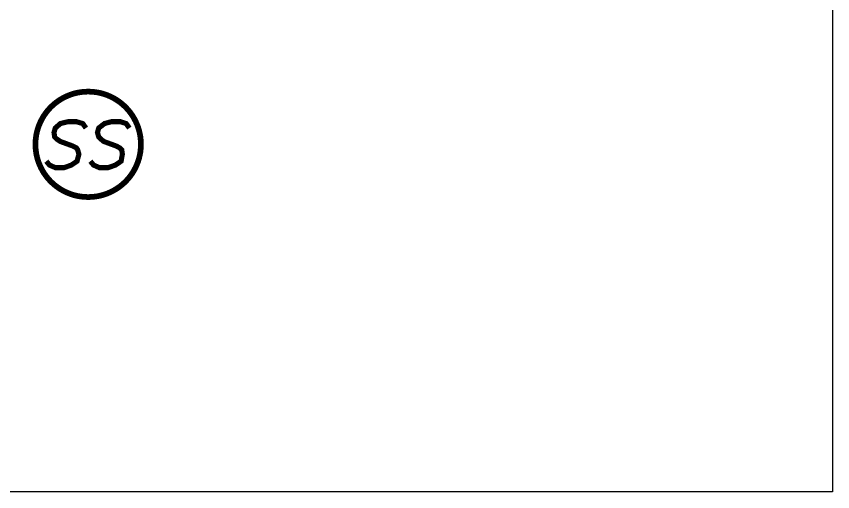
# Model space of a CAD drawing. Header units: inches. Extents: x -12627 to 89034, y -36671 to 6536.
# Drawn here: x 4118.1 to 4350.4, y 1429 to 1564.3 of the extents above; entities that cross this region are included whole.
import ezdxf

# ---------------------------------------------------------------- set-up
doc = ezdxf.new("R2010")
doc.units = ezdxf.units.IN
doc.header["$MEASUREMENT"] = 0
doc.set_wipeout_variables(frame=1)
doc.layers.add('24 (E) Sanitary Sewer', color=96, linetype='SAN_SEWER', true_color=0x007f00)
doc.styles.get("Standard").update_dxf_attribs({"font": 'arial.ttf'})
doc.linetypes.add('SAN_SEWER', pattern='A,0.5,-0.03,["SS",Standard,S=0.07,R=0,X=0.01,Y=-0.03],-0.18,0.3', length=1.01)

# ---------------------------------------------------------------- blocks, each defined once
blk = doc.blocks.new('MANHOLE - SEWER')
blk.add_wipeout([(-0.0926, -0.0003), (-0.0926, -0.0009), (-0.0926, -0.0014), (-0.0926, -0.002), (-0.0926, -0.0026), (-0.0925, -0.0031), (-0.0925, -0.0037), (-0.0925, -0.0043), (-0.0925, -0.0048), (-0.0924, -0.0054), (-0.0924, -0.006), (-0.0924, -0.0065), (-0.0923, -0.0071), (-0.0923, -0.0077), (-0.0922, -0.0082), (-0.0922, -0.0088), (-0.0921, -0.0094), (-0.0921, -0.0099), (-0.092, -0.0105), (-0.0919, -0.0111), (-0.0919, -0.0116), (-0.0918, -0.0122), (-0.0917, -0.0127), (-0.0916, -0.0133), (-0.0916, -0.0139), (-0.0915, -0.0144), (-0.0914, -0.015), (-0.0913, -0.0156), (-0.0912, -0.0161), (-0.0911, -0.0167), (-0.091, -0.0172), (-0.0909, -0.0178), (-0.0908, -0.0183), (-0.0907, -0.0189), (-0.0905, -0.0195), (-0.0904, -0.02), (-0.0903, -0.0206), (-0.0902, -0.0211), (-0.09, -0.0217), (-0.0899, -0.0222), (-0.0898, -0.0228), (-0.0896, -0.0233), (-0.0895, -0.0239), (-0.0893, -0.0244), (-0.0892, -0.025), (-0.089, -0.0255), (-0.0889, -0.0261), (-0.0887, -0.0266), (-0.0885, -0.0272), (-0.0884, -0.0277), (-0.0882, -0.0282), (-0.088, -0.0288), (-0.0878, -0.0293), (-0.0877, -0.0299), (-0.0875, -0.0304), (-0.0873, -0.0309), (-0.0871, -0.0315), (-0.0869, -0.032), (-0.0867, -0.0325), (-0.0865, -0.0331), (-0.0863, -0.0336), (-0.0861, -0.0341), (-0.0859, -0.0346), (-0.0857, -0.0352), (-0.0854, -0.0357), (-0.0852, -0.0362), (-0.085, -0.0367), (-0.0848, -0.0373), (-0.0845, -0.0378), (-0.0843, -0.0383), (-0.0841, -0.0388), (-0.0838, -0.0393), (-0.0836, -0.0398), (-0.0833, -0.0404), (-0.0831, -0.0409), (-0.0828, -0.0414), (-0.0826, -0.0419), (-0.0823, -0.0424), (-0.0821, -0.0429), (-0.0818, -0.0434), (-0.0815, -0.0439), (-0.0813, -0.0444), (-0.081, -0.0449), (-0.0807, -0.0454), (-0.0804, -0.0459), (-0.0801, -0.0464), (-0.0799, -0.0469), (-0.0796, -0.0474), (-0.0793, -0.0479), (-0.079, -0.0483), (-0.0787, -0.0488), (-0.0784, -0.0493), (-0.0781, -0.0498), (-0.0778, -0.0503), (-0.0775, -0.0507), (-0.0772, -0.0512), (-0.0768, -0.0517), (-0.0765, -0.0522), (-0.0762, -0.0526), (-0.0759, -0.0531), (-0.0755, -0.0536), (-0.0752, -0.054), (-0.0749, -0.0545), (-0.0745, -0.0549), (-0.0742, -0.0554), (-0.0739, -0.0558), (-0.0735, -0.0563), (-0.0732, -0.0567), (-0.0728, -0.0572), (-0.0725, -0.0576), (-0.0721, -0.0581), (-0.0718, -0.0585), (-0.0714, -0.059), (-0.071, -0.0594), (-0.0707, -0.0598), (-0.0703, -0.0603), (-0.0699, -0.0607), (-0.0696, -0.0611), (-0.0692, -0.0616), (-0.0688, -0.062), (-0.0684, -0.0624), (-0.068, -0.0628), (-0.0677, -0.0632), (-0.0673, -0.0636), (-0.0669, -0.0641), (-0.0665, -0.0645), (-0.0661, -0.0649), (-0.0657, -0.0653), (-0.0653, -0.0657), (-0.0649, -0.0661), (-0.0645, -0.0665), (-0.0641, -0.0669), (-0.0636, -0.0673), (-0.0632, -0.0677), (-0.0628, -0.068), (-0.0624, -0.0684), (-0.062, -0.0688), (-0.0616, -0.0692), (-0.0611, -0.0696), (-0.0607, -0.0699), (-0.0603, -0.0703), (-0.0598, -0.0707), (-0.0594, -0.071), (-0.059, -0.0714), (-0.0585, -0.0718), (-0.0581, -0.0721), (-0.0576, -0.0725), (-0.0572, -0.0728), (-0.0567, -0.0732), (-0.0563, -0.0735), (-0.0558, -0.0739), (-0.0554, -0.0742), (-0.0549, -0.0745), (-0.0545, -0.0749), (-0.054, -0.0752), (-0.0536, -0.0755), (-0.0531, -0.0759), (-0.0526, -0.0762), (-0.0522, -0.0765), (-0.0517, -0.0768), (-0.0512, -0.0772), (-0.0507, -0.0775), (-0.0503, -0.0778), (-0.0498, -0.0781), (-0.0493, -0.0784), (-0.0488, -0.0787), (-0.0483, -0.079), (-0.0479, -0.0793), (-0.0474, -0.0796), (-0.0469, -0.0799), (-0.0464, -0.0801), (-0.0459, -0.0804), (-0.0454, -0.0807), (-0.0449, -0.081), (-0.0444, -0.0813), (-0.0439, -0.0815), (-0.0434, -0.0818), (-0.0429, -0.0821), (-0.0424, -0.0823), (-0.0419, -0.0826), (-0.0414, -0.0828), (-0.0409, -0.0831), (-0.0404, -0.0833), (-0.0398, -0.0836), (-0.0393, -0.0838), (-0.0388, -0.0841), (-0.0383, -0.0843), (-0.0378, -0.0845), (-0.0373, -0.0848), (-0.0367, -0.085), (-0.0362, -0.0852), (-0.0357, -0.0854), (-0.0352, -0.0857), (-0.0346, -0.0859), (-0.0341, -0.0861), (-0.0336, -0.0863), (-0.0331, -0.0865), (-0.0325, -0.0867), (-0.032, -0.0869), (-0.0315, -0.0871), (-0.0309, -0.0873), (-0.0304, -0.0875), (-0.0299, -0.0877), (-0.0293, -0.0878), (-0.0288, -0.088), (-0.0282, -0.0882), (-0.0277, -0.0884), (-0.0272, -0.0885), (-0.0266, -0.0887), (-0.0261, -0.0889), (-0.0255, -0.089), (-0.025, -0.0892), (-0.0244, -0.0893), (-0.0239, -0.0895), (-0.0233, -0.0896), (-0.0228, -0.0898), (-0.0222, -0.0899), (-0.0217, -0.09), (-0.0211, -0.0902), (-0.0206, -0.0903), (-0.02, -0.0904), (-0.0195, -0.0905), (-0.0189, -0.0907), (-0.0183, -0.0908), (-0.0178, -0.0909), (-0.0172, -0.091), (-0.0167, -0.0911), (-0.0161, -0.0912), (-0.0156, -0.0913), (-0.015, -0.0914), (-0.0144, -0.0915), (-0.0139, -0.0916), (-0.0133, -0.0916), (-0.0127, -0.0917), (-0.0122, -0.0918), (-0.0116, -0.0919), (-0.0111, -0.0919), (-0.0105, -0.092), (-0.0099, -0.0921), (-0.0094, -0.0921), (-0.0088, -0.0922), (-0.0082, -0.0922), (-0.0077, -0.0923), (-0.0071, -0.0923), (-0.0065, -0.0924), (-0.006, -0.0924), (-0.0054, -0.0924), (-0.0048, -0.0925), (-0.0043, -0.0925), (-0.0037, -0.0925), (-0.0031, -0.0925), (-0.0026, -0.0926), (-0.002, -0.0926), (-0.0014, -0.0926), (-0.0009, -0.0926), (-0.0003, -0.0926), (0.0003, -0.0926), (0.0009, -0.0926), (0.0014, -0.0926), (0.002, -0.0926), (0.0026, -0.0926), (0.0031, -0.0925), (0.0037, -0.0925), (0.0043, -0.0925), (0.0048, -0.0925), (0.0054, -0.0924), (0.006, -0.0924), (0.0065, -0.0924), (0.0071, -0.0923), (0.0077, -0.0923), (0.0082, -0.0922), (0.0088, -0.0922), (0.0094, -0.0921), (0.0099, -0.0921), (0.0105, -0.092), (0.0111, -0.0919), (0.0116, -0.0919), (0.0122, -0.0918), (0.0127, -0.0917), (0.0133, -0.0916), (0.0139, -0.0916), (0.0144, -0.0915), (0.015, -0.0914), (0.0156, -0.0913), (0.0161, -0.0912), (0.0167, -0.0911), (0.0172, -0.091), (0.0178, -0.0909), (0.0183, -0.0908), (0.0189, -0.0907), (0.0195, -0.0905), (0.02, -0.0904), (0.0206, -0.0903), (0.0211, -0.0902), (0.0217, -0.09), (0.0222, -0.0899), (0.0228, -0.0898), (0.0233, -0.0896), (0.0239, -0.0895), (0.0244, -0.0893), (0.025, -0.0892), (0.0255, -0.089), (0.0261, -0.0889), (0.0266, -0.0887), (0.0272, -0.0885), (0.0277, -0.0884), (0.0282, -0.0882), (0.0288, -0.088), (0.0293, -0.0878), (0.0299, -0.0877), (0.0304, -0.0875), (0.0309, -0.0873), (0.0315, -0.0871), (0.032, -0.0869), (0.0325, -0.0867), (0.0331, -0.0865), (0.0336, -0.0863), (0.0341, -0.0861), (0.0346, -0.0859), (0.0352, -0.0857), (0.0357, -0.0854), (0.0362, -0.0852), (0.0367, -0.085), (0.0373, -0.0848), (0.0378, -0.0845), (0.0383, -0.0843), (0.0388, -0.0841), (0.0393, -0.0838), (0.0398, -0.0836), (0.0404, -0.0833), (0.0409, -0.0831), (0.0414, -0.0828), (0.0419, -0.0826), (0.0424, -0.0823), (0.0429, -0.0821), (0.0434, -0.0818), (0.0439, -0.0815), (0.0444, -0.0813), (0.0449, -0.081), (0.0454, -0.0807), (0.0459, -0.0804), (0.0464, -0.0801), (0.0469, -0.0799), (0.0474, -0.0796), (0.0479, -0.0793), (0.0483, -0.079), (0.0488, -0.0787), (0.0493, -0.0784), (0.0498, -0.0781), (0.0503, -0.0778), (0.0507, -0.0775), (0.0512, -0.0772), (0.0517, -0.0768), (0.0522, -0.0765), (0.0526, -0.0762), (0.0531, -0.0759), (0.0536, -0.0755), (0.054, -0.0752), (0.0545, -0.0749), (0.0549, -0.0745), (0.0554, -0.0742), (0.0558, -0.0739), (0.0563, -0.0735), (0.0567, -0.0732), (0.0572, -0.0728), (0.0576, -0.0725), (0.0581, -0.0721), (0.0585, -0.0718), (0.059, -0.0714), (0.0594, -0.071), (0.0598, -0.0707), (0.0603, -0.0703), (0.0607, -0.0699), (0.0611, -0.0696), (0.0616, -0.0692), (0.062, -0.0688), (0.0624, -0.0684), (0.0628, -0.068), (0.0632, -0.0677), (0.0636, -0.0673), (0.0641, -0.0669), (0.0645, -0.0665), (0.0649, -0.0661), (0.0653, -0.0657), (0.0657, -0.0653), (0.0661, -0.0649), (0.0665, -0.0645), (0.0669, -0.0641), (0.0673, -0.0636), (0.0677, -0.0632), (0.068, -0.0628), (0.0684, -0.0624), (0.0688, -0.062), (0.0692, -0.0616), (0.0696, -0.0611), (0.0699, -0.0607), (0.0703, -0.0603), (0.0707, -0.0598), (0.071, -0.0594), (0.0714, -0.059), (0.0718, -0.0585), (0.0721, -0.0581), (0.0725, -0.0576), (0.0728, -0.0572), (0.0732, -0.0567), (0.0735, -0.0563), (0.0739, -0.0558), (0.0742, -0.0554), (0.0745, -0.0549), (0.0749, -0.0545), (0.0752, -0.054), (0.0755, -0.0536), (0.0759, -0.0531), (0.0762, -0.0526), (0.0765, -0.0522), (0.0768, -0.0517), (0.0772, -0.0512), (0.0775, -0.0507), (0.0778, -0.0503), (0.0781, -0.0498), (0.0784, -0.0493), (0.0787, -0.0488), (0.079, -0.0483), (0.0793, -0.0479), (0.0796, -0.0474), (0.0799, -0.0469), (0.0801, -0.0464), (0.0804, -0.0459), (0.0807, -0.0454), (0.081, -0.0449), (0.0813, -0.0444), (0.0815, -0.0439), (0.0818, -0.0434), (0.0821, -0.0429), (0.0823, -0.0424), (0.0826, -0.0419), (0.0828, -0.0414), (0.0831, -0.0409), (0.0833, -0.0404), (0.0836, -0.0398), (0.0838, -0.0393), (0.0841, -0.0388), (0.0843, -0.0383), (0.0845, -0.0378), (0.0848, -0.0373), (0.085, -0.0367), (0.0852, -0.0362), (0.0854, -0.0357), (0.0857, -0.0352), (0.0859, -0.0346), (0.0861, -0.0341), (0.0863, -0.0336), (0.0865, -0.0331), (0.0867, -0.0325), (0.0869, -0.032), (0.0871, -0.0315), (0.0873, -0.0309), (0.0875, -0.0304), (0.0877, -0.0299), (0.0878, -0.0293), (0.088, -0.0288), (0.0882, -0.0282), (0.0884, -0.0277), (0.0885, -0.0272), (0.0887, -0.0266), (0.0889, -0.0261), (0.089, -0.0255), (0.0892, -0.025), (0.0893, -0.0244), (0.0895, -0.0239), (0.0896, -0.0233), (0.0898, -0.0228), (0.0899, -0.0222), (0.09, -0.0217), (0.0902, -0.0211), (0.0903, -0.0206), (0.0904, -0.02), (0.0905, -0.0195), (0.0907, -0.0189), (0.0908, -0.0183), (0.0909, -0.0178), (0.091, -0.0172), (0.0911, -0.0167), (0.0912, -0.0161), (0.0913, -0.0156), (0.0914, -0.015), (0.0915, -0.0144), (0.0916, -0.0139), (0.0916, -0.0133), (0.0917, -0.0127), (0.0918, -0.0122), (0.0919, -0.0116), (0.0919, -0.0111), (0.092, -0.0105), (0.0921, -0.0099), (0.0921, -0.0094), (0.0922, -0.0088), (0.0922, -0.0082), (0.0923, -0.0077), (0.0923, -0.0071), (0.0924, -0.0065), (0.0924, -0.006), (0.0924, -0.0054), (0.0925, -0.0048), (0.0925, -0.0043), (0.0925, -0.0037), (0.0925, -0.0031), (0.0926, -0.0026), (0.0926, -0.002), (0.0926, -0.0014), (0.0926, -0.0009), (0.0926, -0.0003), (0.0926, 0.0003), (0.0926, 0.0009), (0.0926, 0.0014), (0.0926, 0.002), (0.0926, 0.0026), (0.0925, 0.0031), (0.0925, 0.0037), (0.0925, 0.0043), (0.0925, 0.0048), (0.0924, 0.0054), (0.0924, 0.006), (0.0924, 0.0065), (0.0923, 0.0071), (0.0923, 0.0077), (0.0922, 0.0082), (0.0922, 0.0088), (0.0921, 0.0094), (0.0921, 0.0099), (0.092, 0.0105), (0.0919, 0.0111), (0.0919, 0.0116), (0.0918, 0.0122), (0.0917, 0.0127), (0.0916, 0.0133), (0.0916, 0.0139), (0.0915, 0.0144), (0.0914, 0.015), (0.0913, 0.0156), (0.0912, 0.0161), (0.0911, 0.0167), (0.091, 0.0172), (0.0909, 0.0178), (0.0908, 0.0183), (0.0907, 0.0189), (0.0905, 0.0195), (0.0904, 0.02), (0.0903, 0.0206), (0.0902, 0.0211), (0.09, 0.0217), (0.0899, 0.0222), (0.0898, 0.0228), (0.0896, 0.0233), (0.0895, 0.0239), (0.0893, 0.0244), (0.0892, 0.025), (0.089, 0.0255), (0.0889, 0.0261), (0.0887, 0.0266), (0.0885, 0.0272), (0.0884, 0.0277), (0.0882, 0.0282), (0.088, 0.0288), (0.0878, 0.0293), (0.0877, 0.0299), (0.0875, 0.0304), (0.0873, 0.0309), (0.0871, 0.0315), (0.0869, 0.032), (0.0867, 0.0325), (0.0865, 0.0331), (0.0863, 0.0336), (0.0861, 0.0341), (0.0859, 0.0346), (0.0857, 0.0352), (0.0854, 0.0357), (0.0852, 0.0362), (0.085, 0.0367), (0.0848, 0.0373), (0.0845, 0.0378), (0.0843, 0.0383), (0.0841, 0.0388), (0.0838, 0.0393), (0.0836, 0.0398), (0.0833, 0.0404), (0.0831, 0.0409), (0.0828, 0.0414), (0.0826, 0.0419), (0.0823, 0.0424), (0.0821, 0.0429), (0.0818, 0.0434), (0.0815, 0.0439), (0.0813, 0.0444), (0.081, 0.0449), (0.0807, 0.0454), (0.0804, 0.0459), (0.0801, 0.0464), (0.0799, 0.0469), (0.0796, 0.0474), (0.0793, 0.0479), (0.079, 0.0483), (0.0787, 0.0488), (0.0784, 0.0493), (0.0781, 0.0498), (0.0778, 0.0503), (0.0775, 0.0507), (0.0772, 0.0512), (0.0768, 0.0517), (0.0765, 0.0522), (0.0762, 0.0526), (0.0759, 0.0531), (0.0755, 0.0536), (0.0752, 0.054), (0.0749, 0.0545), (0.0745, 0.0549), (0.0742, 0.0554), (0.0739, 0.0558), (0.0735, 0.0563), (0.0732, 0.0567), (0.0728, 0.0572), (0.0725, 0.0576), (0.0721, 0.0581), (0.0718, 0.0585), (0.0714, 0.059), (0.071, 0.0594), (0.0707, 0.0598), (0.0703, 0.0603), (0.0699, 0.0607), (0.0696, 0.0611), (0.0692, 0.0616), (0.0688, 0.062), (0.0684, 0.0624), (0.068, 0.0628), (0.0677, 0.0632), (0.0673, 0.0636), (0.0669, 0.0641), (0.0665, 0.0645), (0.0661, 0.0649), (0.0657, 0.0653), (0.0653, 0.0657), (0.0649, 0.0661), (0.0645, 0.0665), (0.0641, 0.0669), (0.0636, 0.0673), (0.0632, 0.0677), (0.0628, 0.068), (0.0624, 0.0684), (0.062, 0.0688), (0.0616, 0.0692), (0.0611, 0.0696), (0.0607, 0.0699), (0.0603, 0.0703), (0.0598, 0.0707), (0.0594, 0.071), (0.059, 0.0714), (0.0585, 0.0718), (0.0581, 0.0721), (0.0576, 0.0725), (0.0572, 0.0728), (0.0567, 0.0732), (0.0563, 0.0735), (0.0558, 0.0739), (0.0554, 0.0742), (0.0549, 0.0745), (0.0545, 0.0749), (0.054, 0.0752), (0.0536, 0.0755), (0.0531, 0.0759), (0.0526, 0.0762), (0.0522, 0.0765), (0.0517, 0.0768), (0.0512, 0.0772), (0.0507, 0.0775), (0.0503, 0.0778), (0.0498, 0.0781), (0.0493, 0.0784), (0.0488, 0.0787), (0.0483, 0.079), (0.0479, 0.0793), (0.0474, 0.0796), (0.0469, 0.0799), (0.0464, 0.0801), (0.0459, 0.0804), (0.0454, 0.0807), (0.0449, 0.081), (0.0444, 0.0813), (0.0439, 0.0815), (0.0434, 0.0818), (0.0429, 0.0821), (0.0424, 0.0823), (0.0419, 0.0826), (0.0414, 0.0828), (0.0409, 0.0831), (0.0404, 0.0833), (0.0398, 0.0836), (0.0393, 0.0838), (0.0388, 0.0841), (0.0383, 0.0843), (0.0378, 0.0845), (0.0373, 0.0848), (0.0367, 0.085), (0.0362, 0.0852), (0.0357, 0.0854), (0.0352, 0.0857), (0.0346, 0.0859), (0.0341, 0.0861), (0.0336, 0.0863), (0.0331, 0.0865), (0.0325, 0.0867), (0.032, 0.0869), (0.0315, 0.0871), (0.0309, 0.0873), (0.0304, 0.0875), (0.0299, 0.0877), (0.0293, 0.0878), (0.0288, 0.088), (0.0282, 0.0882), (0.0277, 0.0884), (0.0272, 0.0885), (0.0266, 0.0887), (0.0261, 0.0889), (0.0255, 0.089), (0.025, 0.0892), (0.0244, 0.0893), (0.0239, 0.0895), (0.0233, 0.0896), (0.0228, 0.0898), (0.0222, 0.0899), (0.0217, 0.09), (0.0211, 0.0902), (0.0206, 0.0903), (0.02, 0.0904), (0.0195, 0.0905), (0.0189, 0.0907), (0.0183, 0.0908), (0.0178, 0.0909), (0.0172, 0.091), (0.0167, 0.0911), (0.0161, 0.0912), (0.0156, 0.0913), (0.015, 0.0914), (0.0144, 0.0915), (0.0139, 0.0916), (0.0133, 0.0916), (0.0127, 0.0917), (0.0122, 0.0918), (0.0116, 0.0919), (0.0111, 0.0919), (0.0105, 0.092), (0.0099, 0.0921), (0.0094, 0.0921), (0.0088, 0.0922), (0.0082, 0.0922), (0.0077, 0.0923), (0.0071, 0.0923), (0.0065, 0.0924), (0.006, 0.0924), (0.0054, 0.0924), (0.0048, 0.0925), (0.0043, 0.0925), (0.0037, 0.0925), (0.0031, 0.0925), (0.0026, 0.0926), (0.002, 0.0926), (0.0014, 0.0926), (0.0009, 0.0926), (0.0003, 0.0926), (-0.0003, 0.0926), (-0.0009, 0.0926), (-0.0014, 0.0926), (-0.002, 0.0926), (-0.0026, 0.0926), (-0.0031, 0.0925), (-0.0037, 0.0925), (-0.0043, 0.0925), (-0.0048, 0.0925), (-0.0054, 0.0924), (-0.006, 0.0924), (-0.0065, 0.0924), (-0.0071, 0.0923), (-0.0077, 0.0923), (-0.0082, 0.0922), (-0.0088, 0.0922), (-0.0094, 0.0921), (-0.0099, 0.0921), (-0.0105, 0.092), (-0.0111, 0.0919), (-0.0116, 0.0919), (-0.0122, 0.0918), (-0.0127, 0.0917), (-0.0133, 0.0916), (-0.0139, 0.0916), (-0.0144, 0.0915), (-0.015, 0.0914), (-0.0156, 0.0913), (-0.0161, 0.0912), (-0.0167, 0.0911), (-0.0172, 0.091), (-0.0178, 0.0909), (-0.0183, 0.0908), (-0.0189, 0.0907), (-0.0195, 0.0905), (-0.02, 0.0904), (-0.0206, 0.0903), (-0.0211, 0.0902), (-0.0217, 0.09), (-0.0222, 0.0899), (-0.0228, 0.0898), (-0.0233, 0.0896), (-0.0239, 0.0895), (-0.0244, 0.0893), (-0.025, 0.0892), (-0.0255, 0.089), (-0.0261, 0.0889), (-0.0266, 0.0887), (-0.0272, 0.0885), (-0.0277, 0.0884), (-0.0282, 0.0882), (-0.0288, 0.088), (-0.0293, 0.0878), (-0.0299, 0.0877), (-0.0304, 0.0875), (-0.0309, 0.0873), (-0.0315, 0.0871), (-0.032, 0.0869), (-0.0325, 0.0867), (-0.0331, 0.0865), (-0.0336, 0.0863), (-0.0341, 0.0861), (-0.0346, 0.0859), (-0.0352, 0.0857), (-0.0357, 0.0854), (-0.0362, 0.0852), (-0.0367, 0.085), (-0.0373, 0.0848), (-0.0378, 0.0845), (-0.0383, 0.0843), (-0.0388, 0.0841), (-0.0393, 0.0838), (-0.0398, 0.0836), (-0.0404, 0.0833), (-0.0409, 0.0831), (-0.0414, 0.0828), (-0.0419, 0.0826), (-0.0424, 0.0823), (-0.0429, 0.0821), (-0.0434, 0.0818), (-0.0439, 0.0815), (-0.0444, 0.0813), (-0.0449, 0.081), (-0.0454, 0.0807), (-0.0459, 0.0804), (-0.0464, 0.0801), (-0.0469, 0.0799), (-0.0474, 0.0796), (-0.0479, 0.0793), (-0.0483, 0.079), (-0.0488, 0.0787), (-0.0493, 0.0784), (-0.0498, 0.0781), (-0.0503, 0.0778), (-0.0507, 0.0775), (-0.0512, 0.0772), (-0.0517, 0.0768), (-0.0522, 0.0765), (-0.0526, 0.0762), (-0.0531, 0.0759), (-0.0536, 0.0755), (-0.054, 0.0752), (-0.0545, 0.0749), (-0.0549, 0.0745), (-0.0554, 0.0742), (-0.0558, 0.0739), (-0.0563, 0.0735), (-0.0567, 0.0732), (-0.0572, 0.0728), (-0.0576, 0.0725), (-0.0581, 0.0721), (-0.0585, 0.0718), (-0.059, 0.0714), (-0.0594, 0.071), (-0.0598, 0.0707), (-0.0603, 0.0703), (-0.0607, 0.0699), (-0.0611, 0.0696), (-0.0616, 0.0692), (-0.062, 0.0688), (-0.0624, 0.0684), (-0.0628, 0.068), (-0.0632, 0.0677), (-0.0636, 0.0673), (-0.0641, 0.0669), (-0.0645, 0.0665), (-0.0649, 0.0661), (-0.0653, 0.0657), (-0.0657, 0.0653), (-0.0661, 0.0649), (-0.0665, 0.0645), (-0.0669, 0.0641), (-0.0673, 0.0636), (-0.0677, 0.0632), (-0.068, 0.0628), (-0.0684, 0.0624), (-0.0688, 0.062), (-0.0692, 0.0616), (-0.0696, 0.0611), (-0.0699, 0.0607), (-0.0703, 0.0603), (-0.0707, 0.0598), (-0.071, 0.0594), (-0.0714, 0.059), (-0.0718, 0.0585), (-0.0721, 0.0581), (-0.0725, 0.0576), (-0.0728, 0.0572), (-0.0732, 0.0567), (-0.0735, 0.0563), (-0.0739, 0.0558), (-0.0742, 0.0554), (-0.0745, 0.0549), (-0.0749, 0.0545), (-0.0752, 0.054), (-0.0755, 0.0536), (-0.0759, 0.0531), (-0.0762, 0.0526), (-0.0765, 0.0522), (-0.0768, 0.0517), (-0.0772, 0.0512), (-0.0775, 0.0507), (-0.0778, 0.0503), (-0.0781, 0.0498), (-0.0784, 0.0493), (-0.0787, 0.0488), (-0.079, 0.0483), (-0.0793, 0.0479), (-0.0796, 0.0474), (-0.0799, 0.0469), (-0.0801, 0.0464), (-0.0804, 0.0459), (-0.0807, 0.0454), (-0.081, 0.0449), (-0.0813, 0.0444), (-0.0815, 0.0439), (-0.0818, 0.0434), (-0.0821, 0.0429), (-0.0823, 0.0424), (-0.0826, 0.0419), (-0.0828, 0.0414), (-0.0831, 0.0409), (-0.0833, 0.0404), (-0.0836, 0.0398), (-0.0838, 0.0393), (-0.0841, 0.0388), (-0.0843, 0.0383), (-0.0845, 0.0378), (-0.0848, 0.0373), (-0.085, 0.0367), (-0.0852, 0.0362), (-0.0854, 0.0357), (-0.0857, 0.0352), (-0.0859, 0.0346), (-0.0861, 0.0341), (-0.0863, 0.0336), (-0.0865, 0.0331), (-0.0867, 0.0325), (-0.0869, 0.032), (-0.0871, 0.0315), (-0.0873, 0.0309), (-0.0875, 0.0304), (-0.0877, 0.0299), (-0.0878, 0.0293), (-0.088, 0.0288), (-0.0882, 0.0282), (-0.0884, 0.0277), (-0.0885, 0.0272), (-0.0887, 0.0266), (-0.0889, 0.0261), (-0.089, 0.0255), (-0.0892, 0.025), (-0.0893, 0.0244), (-0.0895, 0.0239), (-0.0896, 0.0233), (-0.0898, 0.0228), (-0.0899, 0.0222), (-0.09, 0.0217), (-0.0902, 0.0211), (-0.0903, 0.0206), (-0.0904, 0.02), (-0.0905, 0.0195), (-0.0907, 0.0189), (-0.0908, 0.0183), (-0.0909, 0.0178), (-0.091, 0.0172), (-0.0911, 0.0167), (-0.0912, 0.0161), (-0.0913, 0.0156), (-0.0914, 0.015), (-0.0915, 0.0144), (-0.0916, 0.0139), (-0.0916, 0.0133), (-0.0917, 0.0127), (-0.0918, 0.0122), (-0.0919, 0.0116), (-0.0919, 0.0111), (-0.092, 0.0105), (-0.0921, 0.0099), (-0.0921, 0.0094), (-0.0922, 0.0088), (-0.0922, 0.0082), (-0.0923, 0.0077), (-0.0923, 0.0071), (-0.0924, 0.0065), (-0.0924, 0.006), (-0.0924, 0.0054), (-0.0925, 0.0048), (-0.0925, 0.0043), (-0.0925, 0.0037), (-0.0925, 0.0031), (-0.0926, 0.0026), (-0.0926, 0.002), (-0.0926, 0.0014), (-0.0926, 0.0009), (-0.0926, 0.0003)])
at = {"const_width": 0.01}
blk.add_lwpolyline([(-0.0926, -0.0003), (-0.0926, -0.0009), (-0.0926, -0.0014), (-0.0926, -0.002), (-0.0926, -0.0026), (-0.0925, -0.0031), (-0.0925, -0.0037), (-0.0925, -0.0043), (-0.0925, -0.0048), (-0.0924, -0.0054), (-0.0924, -0.006), (-0.0924, -0.0065), (-0.0923, -0.0071), (-0.0923, -0.0077), (-0.0922, -0.0082), (-0.0922, -0.0088), (-0.0921, -0.0094), (-0.0921, -0.0099), (-0.092, -0.0105), (-0.0919, -0.0111), (-0.0919, -0.0116), (-0.0918, -0.0122), (-0.0917, -0.0127), (-0.0916, -0.0133), (-0.0916, -0.0139), (-0.0915, -0.0144), (-0.0914, -0.015), (-0.0913, -0.0156), (-0.0912, -0.0161), (-0.0911, -0.0167), (-0.091, -0.0172), (-0.0909, -0.0178), (-0.0908, -0.0183), (-0.0907, -0.0189), (-0.0905, -0.0195), (-0.0904, -0.02), (-0.0903, -0.0206), (-0.0902, -0.0211), (-0.09, -0.0217), (-0.0899, -0.0222), (-0.0898, -0.0228), (-0.0896, -0.0233), (-0.0895, -0.0239), (-0.0893, -0.0244), (-0.0892, -0.025), (-0.089, -0.0255), (-0.0889, -0.0261), (-0.0887, -0.0266), (-0.0885, -0.0272), (-0.0884, -0.0277), (-0.0882, -0.0282), (-0.088, -0.0288), (-0.0878, -0.0293), (-0.0877, -0.0299), (-0.0875, -0.0304), (-0.0873, -0.0309), (-0.0871, -0.0315), (-0.0869, -0.032), (-0.0867, -0.0325), (-0.0865, -0.0331), (-0.0863, -0.0336), (-0.0861, -0.0341), (-0.0859, -0.0346), (-0.0857, -0.0352), (-0.0854, -0.0357), (-0.0852, -0.0362), (-0.085, -0.0367), (-0.0848, -0.0373), (-0.0845, -0.0378), (-0.0843, -0.0383), (-0.0841, -0.0388), (-0.0838, -0.0393), (-0.0836, -0.0398), (-0.0833, -0.0404), (-0.0831, -0.0409), (-0.0828, -0.0414), (-0.0826, -0.0419), (-0.0823, -0.0424), (-0.0821, -0.0429), (-0.0818, -0.0434), (-0.0815, -0.0439), (-0.0813, -0.0444), (-0.081, -0.0449), (-0.0807, -0.0454), (-0.0804, -0.0459), (-0.0801, -0.0464), (-0.0799, -0.0469), (-0.0796, -0.0474), (-0.0793, -0.0479), (-0.079, -0.0483), (-0.0787, -0.0488), (-0.0784, -0.0493), (-0.0781, -0.0498), (-0.0778, -0.0503), (-0.0775, -0.0507), (-0.0772, -0.0512), (-0.0768, -0.0517), (-0.0765, -0.0522), (-0.0762, -0.0526), (-0.0759, -0.0531), (-0.0755, -0.0536), (-0.0752, -0.054), (-0.0749, -0.0545), (-0.0745, -0.0549), (-0.0742, -0.0554), (-0.0739, -0.0558), (-0.0735, -0.0563), (-0.0732, -0.0567), (-0.0728, -0.0572), (-0.0725, -0.0576), (-0.0721, -0.0581), (-0.0718, -0.0585), (-0.0714, -0.059), (-0.071, -0.0594), (-0.0707, -0.0598), (-0.0703, -0.0603), (-0.0699, -0.0607), (-0.0696, -0.0611), (-0.0692, -0.0616), (-0.0688, -0.062), (-0.0684, -0.0624), (-0.068, -0.0628), (-0.0677, -0.0632), (-0.0673, -0.0636), (-0.0669, -0.0641), (-0.0665, -0.0645), (-0.0661, -0.0649), (-0.0657, -0.0653), (-0.0653, -0.0657), (-0.0649, -0.0661), (-0.0645, -0.0665), (-0.0641, -0.0669), (-0.0636, -0.0673), (-0.0632, -0.0677), (-0.0628, -0.068), (-0.0624, -0.0684), (-0.062, -0.0688), (-0.0616, -0.0692), (-0.0611, -0.0696), (-0.0607, -0.0699), (-0.0603, -0.0703), (-0.0598, -0.0707), (-0.0594, -0.071), (-0.059, -0.0714), (-0.0585, -0.0718), (-0.0581, -0.0721), (-0.0576, -0.0725), (-0.0572, -0.0728), (-0.0567, -0.0732), (-0.0563, -0.0735), (-0.0558, -0.0739), (-0.0554, -0.0742), (-0.0549, -0.0745), (-0.0545, -0.0749), (-0.054, -0.0752), (-0.0536, -0.0755), (-0.0531, -0.0759), (-0.0526, -0.0762), (-0.0522, -0.0765), (-0.0517, -0.0768), (-0.0512, -0.0772), (-0.0507, -0.0775), (-0.0503, -0.0778), (-0.0498, -0.0781), (-0.0493, -0.0784), (-0.0488, -0.0787), (-0.0483, -0.079), (-0.0479, -0.0793), (-0.0474, -0.0796), (-0.0469, -0.0799), (-0.0464, -0.0801), (-0.0459, -0.0804), (-0.0454, -0.0807), (-0.0449, -0.081), (-0.0444, -0.0813), (-0.0439, -0.0815), (-0.0434, -0.0818), (-0.0429, -0.0821), (-0.0424, -0.0823), (-0.0419, -0.0826), (-0.0414, -0.0828), (-0.0409, -0.0831), (-0.0404, -0.0833), (-0.0398, -0.0836), (-0.0393, -0.0838), (-0.0388, -0.0841), (-0.0383, -0.0843), (-0.0378, -0.0845), (-0.0373, -0.0848), (-0.0367, -0.085), (-0.0362, -0.0852), (-0.0357, -0.0854), (-0.0352, -0.0857), (-0.0346, -0.0859), (-0.0341, -0.0861), (-0.0336, -0.0863), (-0.0331, -0.0865), (-0.0325, -0.0867), (-0.032, -0.0869), (-0.0315, -0.0871), (-0.0309, -0.0873), (-0.0304, -0.0875), (-0.0299, -0.0877), (-0.0293, -0.0878), (-0.0288, -0.088), (-0.0282, -0.0882), (-0.0277, -0.0884), (-0.0272, -0.0885), (-0.0266, -0.0887), (-0.0261, -0.0889), (-0.0255, -0.089), (-0.025, -0.0892), (-0.0244, -0.0893), (-0.0239, -0.0895), (-0.0233, -0.0896), (-0.0228, -0.0898), (-0.0222, -0.0899), (-0.0217, -0.09), (-0.0211, -0.0902), (-0.0206, -0.0903), (-0.02, -0.0904), (-0.0195, -0.0905), (-0.0189, -0.0907), (-0.0183, -0.0908), (-0.0178, -0.0909), (-0.0172, -0.091), (-0.0167, -0.0911), (-0.0161, -0.0912), (-0.0156, -0.0913), (-0.015, -0.0914), (-0.0144, -0.0915), (-0.0139, -0.0916), (-0.0133, -0.0916), (-0.0127, -0.0917), (-0.0122, -0.0918), (-0.0116, -0.0919), (-0.0111, -0.0919), (-0.0105, -0.092), (-0.0099, -0.0921), (-0.0094, -0.0921), (-0.0088, -0.0922), (-0.0082, -0.0922), (-0.0077, -0.0923), (-0.0071, -0.0923), (-0.0065, -0.0924), (-0.006, -0.0924), (-0.0054, -0.0924), (-0.0048, -0.0925), (-0.0043, -0.0925), (-0.0037, -0.0925), (-0.0031, -0.0925), (-0.0026, -0.0926), (-0.002, -0.0926), (-0.0014, -0.0926), (-0.0009, -0.0926), (-0.0003, -0.0926), (0.0003, -0.0926), (0.0009, -0.0926), (0.0014, -0.0926), (0.002, -0.0926), (0.0026, -0.0926), (0.0031, -0.0925), (0.0037, -0.0925), (0.0043, -0.0925), (0.0048, -0.0925), (0.0054, -0.0924), (0.006, -0.0924), (0.0065, -0.0924), (0.0071, -0.0923), (0.0077, -0.0923), (0.0082, -0.0922), (0.0088, -0.0922), (0.0094, -0.0921), (0.0099, -0.0921), (0.0105, -0.092), (0.0111, -0.0919), (0.0116, -0.0919), (0.0122, -0.0918), (0.0127, -0.0917), (0.0133, -0.0916), (0.0139, -0.0916), (0.0144, -0.0915), (0.015, -0.0914), (0.0156, -0.0913), (0.0161, -0.0912), (0.0167, -0.0911), (0.0172, -0.091), (0.0178, -0.0909), (0.0183, -0.0908), (0.0189, -0.0907), (0.0195, -0.0905), (0.02, -0.0904), (0.0206, -0.0903), (0.0211, -0.0902), (0.0217, -0.09), (0.0222, -0.0899), (0.0228, -0.0898), (0.0233, -0.0896), (0.0239, -0.0895), (0.0244, -0.0893), (0.025, -0.0892), (0.0255, -0.089), (0.0261, -0.0889), (0.0266, -0.0887), (0.0272, -0.0885), (0.0277, -0.0884), (0.0282, -0.0882), (0.0288, -0.088), (0.0293, -0.0878), (0.0299, -0.0877), (0.0304, -0.0875), (0.0309, -0.0873), (0.0315, -0.0871), (0.032, -0.0869), (0.0325, -0.0867), (0.0331, -0.0865), (0.0336, -0.0863), (0.0341, -0.0861), (0.0346, -0.0859), (0.0352, -0.0857), (0.0357, -0.0854), (0.0362, -0.0852), (0.0367, -0.085), (0.0373, -0.0848), (0.0378, -0.0845), (0.0383, -0.0843), (0.0388, -0.0841), (0.0393, -0.0838), (0.0398, -0.0836), (0.0404, -0.0833), (0.0409, -0.0831), (0.0414, -0.0828), (0.0419, -0.0826), (0.0424, -0.0823), (0.0429, -0.0821), (0.0434, -0.0818), (0.0439, -0.0815), (0.0444, -0.0813), (0.0449, -0.081), (0.0454, -0.0807), (0.0459, -0.0804), (0.0464, -0.0801), (0.0469, -0.0799), (0.0474, -0.0796), (0.0479, -0.0793), (0.0483, -0.079), (0.0488, -0.0787), (0.0493, -0.0784), (0.0498, -0.0781), (0.0503, -0.0778), (0.0507, -0.0775), (0.0512, -0.0772), (0.0517, -0.0768), (0.0522, -0.0765), (0.0526, -0.0762), (0.0531, -0.0759), (0.0536, -0.0755), (0.054, -0.0752), (0.0545, -0.0749), (0.0549, -0.0745), (0.0554, -0.0742), (0.0558, -0.0739), (0.0563, -0.0735), (0.0567, -0.0732), (0.0572, -0.0728), (0.0576, -0.0725), (0.0581, -0.0721), (0.0585, -0.0718), (0.059, -0.0714), (0.0594, -0.071), (0.0598, -0.0707), (0.0603, -0.0703), (0.0607, -0.0699), (0.0611, -0.0696), (0.0616, -0.0692), (0.062, -0.0688), (0.0624, -0.0684), (0.0628, -0.068), (0.0632, -0.0677), (0.0636, -0.0673), (0.0641, -0.0669), (0.0645, -0.0665), (0.0649, -0.0661), (0.0653, -0.0657), (0.0657, -0.0653), (0.0661, -0.0649), (0.0665, -0.0645), (0.0669, -0.0641), (0.0673, -0.0636), (0.0677, -0.0632), (0.068, -0.0628), (0.0684, -0.0624), (0.0688, -0.062), (0.0692, -0.0616), (0.0696, -0.0611), (0.0699, -0.0607), (0.0703, -0.0603), (0.0707, -0.0598), (0.071, -0.0594), (0.0714, -0.059), (0.0718, -0.0585), (0.0721, -0.0581), (0.0725, -0.0576), (0.0728, -0.0572), (0.0732, -0.0567), (0.0735, -0.0563), (0.0739, -0.0558), (0.0742, -0.0554), (0.0745, -0.0549), (0.0749, -0.0545), (0.0752, -0.054), (0.0755, -0.0536), (0.0759, -0.0531), (0.0762, -0.0526), (0.0765, -0.0522), (0.0768, -0.0517), (0.0772, -0.0512), (0.0775, -0.0507), (0.0778, -0.0503), (0.0781, -0.0498), (0.0784, -0.0493), (0.0787, -0.0488), (0.079, -0.0483), (0.0793, -0.0479), (0.0796, -0.0474), (0.0799, -0.0469), (0.0801, -0.0464), (0.0804, -0.0459), (0.0807, -0.0454), (0.081, -0.0449), (0.0813, -0.0444), (0.0815, -0.0439), (0.0818, -0.0434), (0.0821, -0.0429), (0.0823, -0.0424), (0.0826, -0.0419), (0.0828, -0.0414), (0.0831, -0.0409), (0.0833, -0.0404), (0.0836, -0.0398), (0.0838, -0.0393), (0.0841, -0.0388), (0.0843, -0.0383), (0.0845, -0.0378), (0.0848, -0.0373), (0.085, -0.0367), (0.0852, -0.0362), (0.0854, -0.0357), (0.0857, -0.0352), (0.0859, -0.0346), (0.0861, -0.0341), (0.0863, -0.0336), (0.0865, -0.0331), (0.0867, -0.0325), (0.0869, -0.032), (0.0871, -0.0315), (0.0873, -0.0309), (0.0875, -0.0304), (0.0877, -0.0299), (0.0878, -0.0293), (0.088, -0.0288), (0.0882, -0.0282), (0.0884, -0.0277), (0.0885, -0.0272), (0.0887, -0.0266), (0.0889, -0.0261), (0.089, -0.0255), (0.0892, -0.025), (0.0893, -0.0244), (0.0895, -0.0239), (0.0896, -0.0233), (0.0898, -0.0228), (0.0899, -0.0222), (0.09, -0.0217), (0.0902, -0.0211), (0.0903, -0.0206), (0.0904, -0.02), (0.0905, -0.0195), (0.0907, -0.0189), (0.0908, -0.0183), (0.0909, -0.0178), (0.091, -0.0172), (0.0911, -0.0167), (0.0912, -0.0161), (0.0913, -0.0156), (0.0914, -0.015), (0.0915, -0.0144), (0.0916, -0.0139), (0.0916, -0.0133), (0.0917, -0.0127), (0.0918, -0.0122), (0.0919, -0.0116), (0.0919, -0.0111), (0.092, -0.0105), (0.0921, -0.0099), (0.0921, -0.0094), (0.0922, -0.0088), (0.0922, -0.0082), (0.0923, -0.0077), (0.0923, -0.0071), (0.0924, -0.0065), (0.0924, -0.006), (0.0924, -0.0054), (0.0925, -0.0048), (0.0925, -0.0043), (0.0925, -0.0037), (0.0925, -0.0031), (0.0926, -0.0026), (0.0926, -0.002), (0.0926, -0.0014), (0.0926, -0.0009), (0.0926, -0.0003), (0.0926, 0.0003), (0.0926, 0.0009), (0.0926, 0.0014), (0.0926, 0.002), (0.0926, 0.0026), (0.0925, 0.0031), (0.0925, 0.0037), (0.0925, 0.0043), (0.0925, 0.0048), (0.0924, 0.0054), (0.0924, 0.006), (0.0924, 0.0065), (0.0923, 0.0071), (0.0923, 0.0077), (0.0922, 0.0082), (0.0922, 0.0088), (0.0921, 0.0094), (0.0921, 0.0099), (0.092, 0.0105), (0.0919, 0.0111), (0.0919, 0.0116), (0.0918, 0.0122), (0.0917, 0.0127), (0.0916, 0.0133), (0.0916, 0.0139), (0.0915, 0.0144), (0.0914, 0.015), (0.0913, 0.0156), (0.0912, 0.0161), (0.0911, 0.0167), (0.091, 0.0172), (0.0909, 0.0178), (0.0908, 0.0183), (0.0907, 0.0189), (0.0905, 0.0195), (0.0904, 0.02), (0.0903, 0.0206), (0.0902, 0.0211), (0.09, 0.0217), (0.0899, 0.0222), (0.0898, 0.0228), (0.0896, 0.0233), (0.0895, 0.0239), (0.0893, 0.0244), (0.0892, 0.025), (0.089, 0.0255), (0.0889, 0.0261), (0.0887, 0.0266), (0.0885, 0.0272), (0.0884, 0.0277), (0.0882, 0.0282), (0.088, 0.0288), (0.0878, 0.0293), (0.0877, 0.0299), (0.0875, 0.0304), (0.0873, 0.0309), (0.0871, 0.0315), (0.0869, 0.032), (0.0867, 0.0325), (0.0865, 0.0331), (0.0863, 0.0336), (0.0861, 0.0341), (0.0859, 0.0346), (0.0857, 0.0352), (0.0854, 0.0357), (0.0852, 0.0362), (0.085, 0.0367), (0.0848, 0.0373), (0.0845, 0.0378), (0.0843, 0.0383), (0.0841, 0.0388), (0.0838, 0.0393), (0.0836, 0.0398), (0.0833, 0.0404), (0.0831, 0.0409), (0.0828, 0.0414), (0.0826, 0.0419), (0.0823, 0.0424), (0.0821, 0.0429), (0.0818, 0.0434), (0.0815, 0.0439), (0.0813, 0.0444), (0.081, 0.0449), (0.0807, 0.0454), (0.0804, 0.0459), (0.0801, 0.0464), (0.0799, 0.0469), (0.0796, 0.0474), (0.0793, 0.0479), (0.079, 0.0483), (0.0787, 0.0488), (0.0784, 0.0493), (0.0781, 0.0498), (0.0778, 0.0503), (0.0775, 0.0507), (0.0772, 0.0512), (0.0768, 0.0517), (0.0765, 0.0522), (0.0762, 0.0526), (0.0759, 0.0531), (0.0755, 0.0536), (0.0752, 0.054), (0.0749, 0.0545), (0.0745, 0.0549), (0.0742, 0.0554), (0.0739, 0.0558), (0.0735, 0.0563), (0.0732, 0.0567), (0.0728, 0.0572), (0.0725, 0.0576), (0.0721, 0.0581), (0.0718, 0.0585), (0.0714, 0.059), (0.071, 0.0594), (0.0707, 0.0598), (0.0703, 0.0603), (0.0699, 0.0607), (0.0696, 0.0611), (0.0692, 0.0616), (0.0688, 0.062), (0.0684, 0.0624), (0.068, 0.0628), (0.0677, 0.0632), (0.0673, 0.0636), (0.0669, 0.0641), (0.0665, 0.0645), (0.0661, 0.0649), (0.0657, 0.0653), (0.0653, 0.0657), (0.0649, 0.0661), (0.0645, 0.0665), (0.0641, 0.0669), (0.0636, 0.0673), (0.0632, 0.0677), (0.0628, 0.068), (0.0624, 0.0684), (0.062, 0.0688), (0.0616, 0.0692), (0.0611, 0.0696), (0.0607, 0.0699), (0.0603, 0.0703), (0.0598, 0.0707), (0.0594, 0.071), (0.059, 0.0714), (0.0585, 0.0718), (0.0581, 0.0721), (0.0576, 0.0725), (0.0572, 0.0728), (0.0567, 0.0732), (0.0563, 0.0735), (0.0558, 0.0739), (0.0554, 0.0742), (0.0549, 0.0745), (0.0545, 0.0749), (0.054, 0.0752), (0.0536, 0.0755), (0.0531, 0.0759), (0.0526, 0.0762), (0.0522, 0.0765), (0.0517, 0.0768), (0.0512, 0.0772), (0.0507, 0.0775), (0.0503, 0.0778), (0.0498, 0.0781), (0.0493, 0.0784), (0.0488, 0.0787), (0.0483, 0.079), (0.0479, 0.0793), (0.0474, 0.0796), (0.0469, 0.0799), (0.0464, 0.0801), (0.0459, 0.0804), (0.0454, 0.0807), (0.0449, 0.081), (0.0444, 0.0813), (0.0439, 0.0815), (0.0434, 0.0818), (0.0429, 0.0821), (0.0424, 0.0823), (0.0419, 0.0826), (0.0414, 0.0828), (0.0409, 0.0831), (0.0404, 0.0833), (0.0398, 0.0836), (0.0393, 0.0838), (0.0388, 0.0841), (0.0383, 0.0843), (0.0378, 0.0845), (0.0373, 0.0848), (0.0367, 0.085), (0.0362, 0.0852), (0.0357, 0.0854), (0.0352, 0.0857), (0.0346, 0.0859), (0.0341, 0.0861), (0.0336, 0.0863), (0.0331, 0.0865), (0.0325, 0.0867), (0.032, 0.0869), (0.0315, 0.0871), (0.0309, 0.0873), (0.0304, 0.0875), (0.0299, 0.0877), (0.0293, 0.0878), (0.0288, 0.088), (0.0282, 0.0882), (0.0277, 0.0884), (0.0272, 0.0885), (0.0266, 0.0887), (0.0261, 0.0889), (0.0255, 0.089), (0.025, 0.0892), (0.0244, 0.0893), (0.0239, 0.0895), (0.0233, 0.0896), (0.0228, 0.0898), (0.0222, 0.0899), (0.0217, 0.09), (0.0211, 0.0902), (0.0206, 0.0903), (0.02, 0.0904), (0.0195, 0.0905), (0.0189, 0.0907), (0.0183, 0.0908), (0.0178, 0.0909), (0.0172, 0.091), (0.0167, 0.0911), (0.0161, 0.0912), (0.0156, 0.0913), (0.015, 0.0914), (0.0144, 0.0915), (0.0139, 0.0916), (0.0133, 0.0916), (0.0127, 0.0917), (0.0122, 0.0918), (0.0116, 0.0919), (0.0111, 0.0919), (0.0105, 0.092), (0.0099, 0.0921), (0.0094, 0.0921), (0.0088, 0.0922), (0.0082, 0.0922), (0.0077, 0.0923), (0.0071, 0.0923), (0.0065, 0.0924), (0.006, 0.0924), (0.0054, 0.0924), (0.0048, 0.0925), (0.0043, 0.0925), (0.0037, 0.0925), (0.0031, 0.0925), (0.0026, 0.0926), (0.002, 0.0926), (0.0014, 0.0926), (0.0009, 0.0926), (0.0003, 0.0926), (-0.0003, 0.0926), (-0.0009, 0.0926), (-0.0014, 0.0926), (-0.002, 0.0926), (-0.0026, 0.0926), (-0.0031, 0.0925), (-0.0037, 0.0925), (-0.0043, 0.0925), (-0.0048, 0.0925), (-0.0054, 0.0924), (-0.006, 0.0924), (-0.0065, 0.0924), (-0.0071, 0.0923), (-0.0077, 0.0923), (-0.0082, 0.0922), (-0.0088, 0.0922), (-0.0094, 0.0921), (-0.0099, 0.0921), (-0.0105, 0.092), (-0.0111, 0.0919), (-0.0116, 0.0919), (-0.0122, 0.0918), (-0.0127, 0.0917), (-0.0133, 0.0916), (-0.0139, 0.0916), (-0.0144, 0.0915), (-0.015, 0.0914), (-0.0156, 0.0913), (-0.0161, 0.0912), (-0.0167, 0.0911), (-0.0172, 0.091), (-0.0178, 0.0909), (-0.0183, 0.0908), (-0.0189, 0.0907), (-0.0195, 0.0905), (-0.02, 0.0904), (-0.0206, 0.0903), (-0.0211, 0.0902), (-0.0217, 0.09), (-0.0222, 0.0899), (-0.0228, 0.0898), (-0.0233, 0.0896), (-0.0239, 0.0895), (-0.0244, 0.0893), (-0.025, 0.0892), (-0.0255, 0.089), (-0.0261, 0.0889), (-0.0266, 0.0887), (-0.0272, 0.0885), (-0.0277, 0.0884), (-0.0282, 0.0882), (-0.0288, 0.088), (-0.0293, 0.0878), (-0.0299, 0.0877), (-0.0304, 0.0875), (-0.0309, 0.0873), (-0.0315, 0.0871), (-0.032, 0.0869), (-0.0325, 0.0867), (-0.0331, 0.0865), (-0.0336, 0.0863), (-0.0341, 0.0861), (-0.0346, 0.0859), (-0.0352, 0.0857), (-0.0357, 0.0854), (-0.0362, 0.0852), (-0.0367, 0.085), (-0.0373, 0.0848), (-0.0378, 0.0845), (-0.0383, 0.0843), (-0.0388, 0.0841), (-0.0393, 0.0838), (-0.0398, 0.0836), (-0.0404, 0.0833), (-0.0409, 0.0831), (-0.0414, 0.0828), (-0.0419, 0.0826), (-0.0424, 0.0823), (-0.0429, 0.0821), (-0.0434, 0.0818), (-0.0439, 0.0815), (-0.0444, 0.0813), (-0.0449, 0.081), (-0.0454, 0.0807), (-0.0459, 0.0804), (-0.0464, 0.0801), (-0.0469, 0.0799), (-0.0474, 0.0796), (-0.0479, 0.0793), (-0.0483, 0.079), (-0.0488, 0.0787), (-0.0493, 0.0784), (-0.0498, 0.0781), (-0.0503, 0.0778), (-0.0507, 0.0775), (-0.0512, 0.0772), (-0.0517, 0.0768), (-0.0522, 0.0765), (-0.0526, 0.0762), (-0.0531, 0.0759), (-0.0536, 0.0755), (-0.054, 0.0752), (-0.0545, 0.0749), (-0.0549, 0.0745), (-0.0554, 0.0742), (-0.0558, 0.0739), (-0.0563, 0.0735), (-0.0567, 0.0732), (-0.0572, 0.0728), (-0.0576, 0.0725), (-0.0581, 0.0721), (-0.0585, 0.0718), (-0.059, 0.0714), (-0.0594, 0.071), (-0.0598, 0.0707), (-0.0603, 0.0703), (-0.0607, 0.0699), (-0.0611, 0.0696), (-0.0616, 0.0692), (-0.062, 0.0688), (-0.0624, 0.0684), (-0.0628, 0.068), (-0.0632, 0.0677), (-0.0636, 0.0673), (-0.0641, 0.0669), (-0.0645, 0.0665), (-0.0649, 0.0661), (-0.0653, 0.0657), (-0.0657, 0.0653), (-0.0661, 0.0649), (-0.0665, 0.0645), (-0.0669, 0.0641), (-0.0673, 0.0636), (-0.0677, 0.0632), (-0.068, 0.0628), (-0.0684, 0.0624), (-0.0688, 0.062), (-0.0692, 0.0616), (-0.0696, 0.0611), (-0.0699, 0.0607), (-0.0703, 0.0603), (-0.0707, 0.0598), (-0.071, 0.0594), (-0.0714, 0.059), (-0.0718, 0.0585), (-0.0721, 0.0581), (-0.0725, 0.0576), (-0.0728, 0.0572), (-0.0732, 0.0567), (-0.0735, 0.0563), (-0.0739, 0.0558), (-0.0742, 0.0554), (-0.0745, 0.0549), (-0.0749, 0.0545), (-0.0752, 0.054), (-0.0755, 0.0536), (-0.0759, 0.0531), (-0.0762, 0.0526), (-0.0765, 0.0522), (-0.0768, 0.0517), (-0.0772, 0.0512), (-0.0775, 0.0507), (-0.0778, 0.0503), (-0.0781, 0.0498), (-0.0784, 0.0493), (-0.0787, 0.0488), (-0.079, 0.0483), (-0.0793, 0.0479), (-0.0796, 0.0474), (-0.0799, 0.0469), (-0.0801, 0.0464), (-0.0804, 0.0459), (-0.0807, 0.0454), (-0.081, 0.0449), (-0.0813, 0.0444), (-0.0815, 0.0439), (-0.0818, 0.0434), (-0.0821, 0.0429), (-0.0823, 0.0424), (-0.0826, 0.0419), (-0.0828, 0.0414), (-0.0831, 0.0409), (-0.0833, 0.0404), (-0.0836, 0.0398), (-0.0838, 0.0393), (-0.0841, 0.0388), (-0.0843, 0.0383), (-0.0845, 0.0378), (-0.0848, 0.0373), (-0.085, 0.0367), (-0.0852, 0.0362), (-0.0854, 0.0357), (-0.0857, 0.0352), (-0.0859, 0.0346), (-0.0861, 0.0341), (-0.0863, 0.0336), (-0.0865, 0.0331), (-0.0867, 0.0325), (-0.0869, 0.032), (-0.0871, 0.0315), (-0.0873, 0.0309), (-0.0875, 0.0304), (-0.0877, 0.0299), (-0.0878, 0.0293), (-0.088, 0.0288), (-0.0882, 0.0282), (-0.0884, 0.0277), (-0.0885, 0.0272), (-0.0887, 0.0266), (-0.0889, 0.0261), (-0.089, 0.0255), (-0.0892, 0.025), (-0.0893, 0.0244), (-0.0895, 0.0239), (-0.0896, 0.0233), (-0.0898, 0.0228), (-0.0899, 0.0222), (-0.09, 0.0217), (-0.0902, 0.0211), (-0.0903, 0.0206), (-0.0904, 0.02), (-0.0905, 0.0195), (-0.0907, 0.0189), (-0.0908, 0.0183), (-0.0909, 0.0178), (-0.091, 0.0172), (-0.0911, 0.0167), (-0.0912, 0.0161), (-0.0913, 0.0156), (-0.0914, 0.015), (-0.0915, 0.0144), (-0.0916, 0.0139), (-0.0916, 0.0133), (-0.0917, 0.0127), (-0.0918, 0.0122), (-0.0919, 0.0116), (-0.0919, 0.0111), (-0.092, 0.0105), (-0.0921, 0.0099), (-0.0921, 0.0094), (-0.0922, 0.0088), (-0.0922, 0.0082), (-0.0923, 0.0077), (-0.0923, 0.0071), (-0.0924, 0.0065), (-0.0924, 0.006), (-0.0924, 0.0054), (-0.0925, 0.0048), (-0.0925, 0.0043), (-0.0925, 0.0037), (-0.0925, 0.0031), (-0.0926, 0.0026), (-0.0926, 0.002), (-0.0926, 0.0014), (-0.0926, 0.0009), (-0.0926, 0.0003)], close=True, dxfattribs=at)
at = {"const_width": 0.00903}
for points in [[(-0.0039, 0.0286), (-0.0095, 0.0365), (-0.0208, 0.0398), (-0.0353, 0.0398), (-0.0488, 0.0365), (-0.0578, 0.0286), (-0.06, 0.0208), (-0.0589, 0.0129), (-0.0555, 0.0095), (-0.0488, 0.005), (-0.0275, -0.0028), (-0.0208, -0.0062), (-0.0185, -0.0095), (-0.0163, -0.0174), (-0.0196, -0.0297), (-0.0297, -0.0365), (-0.0421, -0.0409), (-0.0578, -0.0409), (-0.0679, -0.0365), (-0.0735, -0.0297)], [(0.0724, 0.0286), (0.0667, 0.0365), (0.0567, 0.0398), (0.0409, 0.0398), (0.0286, 0.0365), (0.0185, 0.0286), (0.0163, 0.0208), (0.0185, 0.0129), (0.0219, 0.0095), (0.0275, 0.005), (0.0488, -0.0028), (0.0555, -0.0062), (0.0589, -0.0095), (0.06, -0.0174), (0.0578, -0.0297), (0.0477, -0.0365), (0.0353, -0.0409), (0.0196, -0.0409), (0.0095, -0.0365), (0.0039, -0.0297)]]:
    blk.add_lwpolyline(points, dxfattribs=at)
blk.add_circle((0, 0), 0.0926)

msp = doc.modelspace()

# ---------------------------------------------------------------- linework, layer by layer
at = {"layer": 'Defpoints', "color": 11}
msp.add_lwpolyline([(3452.81, 2048.78), (4350.35, 2048.78), (4350.35, 1428.97), (3452.81, 1428.97)], close=True, dxfattribs=at)

# ---------------------------------------------------------------- next in the draw order: block references
at = {"layer": '24 (E) Sanitary Sewer', "xscale": 161.9812708508487, "yscale": 161.9812708508487, "zscale": 161.9812708508487}
msp.add_blockref('MANHOLE - SEWER', (4138.54, 1527.83), dxfattribs=at)

doc.saveas('drawing.dxf')
